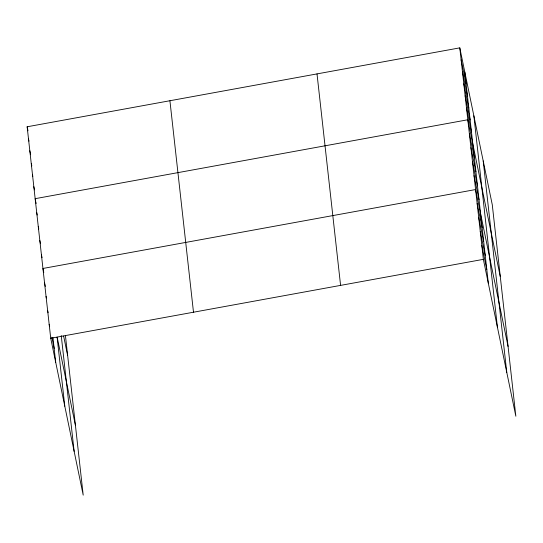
<?xml version="1.0" encoding="UTF-8"?>
<svg xmlns="http://www.w3.org/2000/svg" width="543" height="543" viewBox="0 0 543 543"><rect width="100%" height="100%" fill="white"/><g stroke="black" fill="none" stroke-linecap="round" stroke-linejoin="round"><path stroke-width="0.81" d="M65.425 335.588L83.208 495.141L50.723 338.262L27.15 126.777L459.792 47.859L492.277 204.738L515.85 416.223L483.365 259.344L459.792 47.859M50.723 338.262L483.365 259.344M461.122 59.845L466.125 83.982M462.46 71.832L467.462 95.962M463.797 83.812L468.792 107.948M465.134 95.799L470.129 119.935M466.471 107.779L471.467 131.915M500.293 276.645L467.801 119.765L35.166 198.677L35.499 200.286M469.362 133.727L474.358 157.857M470.917 147.682L475.912 171.819M472.471 161.638L477.467 185.774M474.025 175.599L479.028 199.736M508.072 346.434L475.58 189.555L42.945 268.466L43.779 272.491M477.141 203.516L482.136 227.646M478.695 217.471L483.691 241.608M480.25 231.433L485.245 255.563M481.804 245.388L486.806 269.525M27.15 126.777L27.985 130.795M28.487 138.757L28.983 141.173M29.824 150.744L30.652 154.762M31.324 163.531L31.827 165.948M32.492 174.71L32.824 176.319M33.829 186.697L34.494 189.914M35.831 201.894L36.164 203.503M63.619 336.09L67.651 355.556M36.72 212.639L37.223 215.048M38.275 226.594L38.777 229.01M39.829 240.556L40.501 243.773M41.39 254.511L42.055 257.728M57.178 337.217L75.429 425.345M44.499 282.428L45.334 286.446M46.053 296.383L46.386 297.992M47.608 310.345L48.11 312.754M49.169 324.3L49.664 326.716M51.829 337.176L54.164 348.436M483.209 160.932L506.775 372.423M473.856 115.802L497.429 327.286M464.788 71.995L488.361 283.48M317.017 73.902L340.59 285.387M169.918 100.733L193.491 312.218M61.237 335.56L74.14 451.335M57.103 337.23L64.793 406.198M52.976 337.76L55.719 362.391"/></g></svg>
